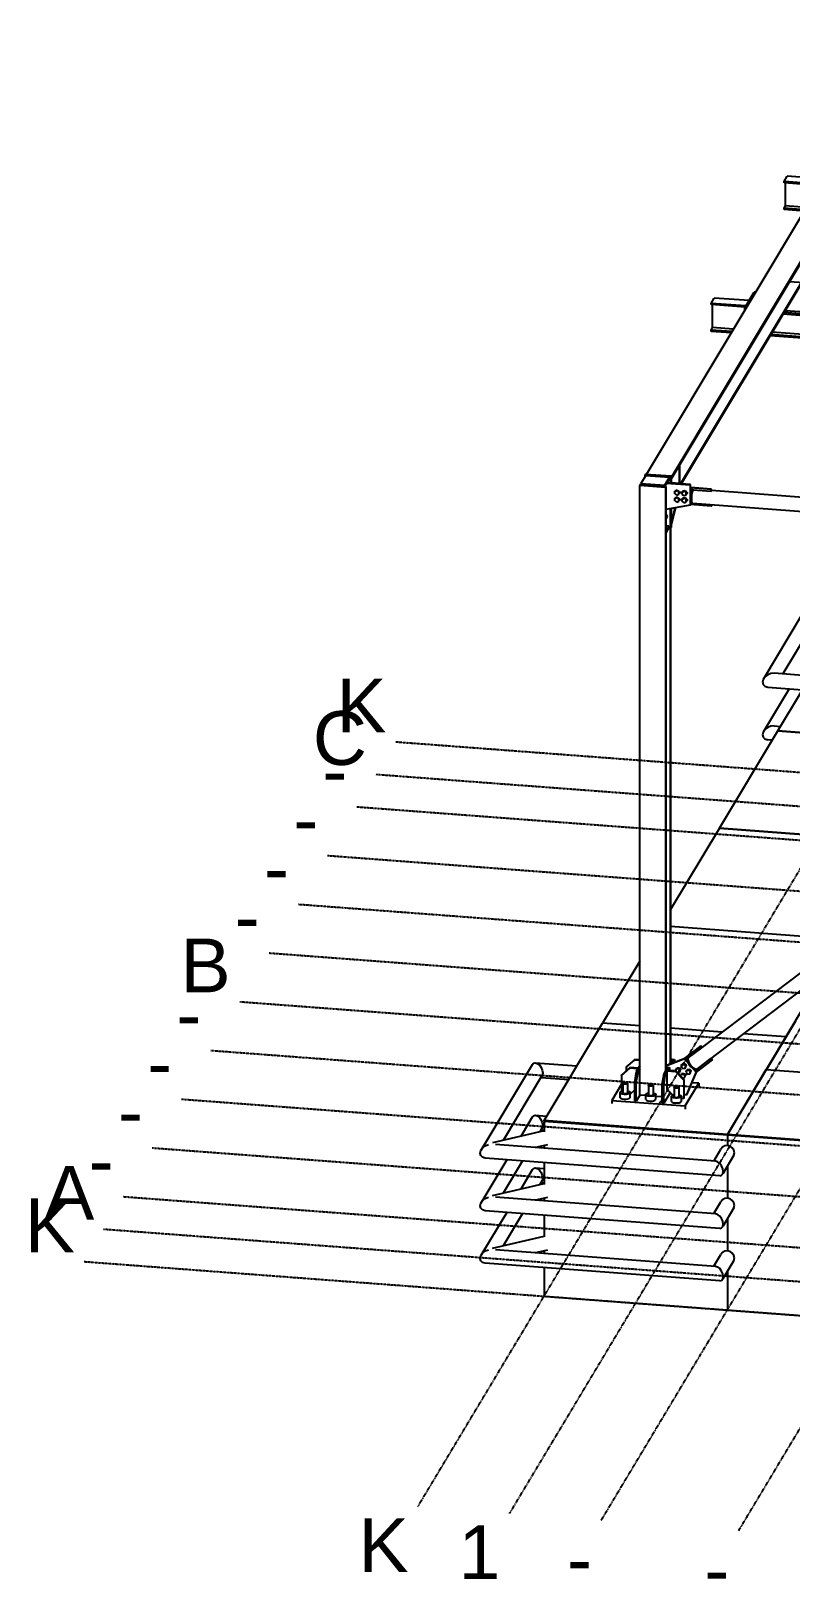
# Model space of a CAD drawing. Header units: millimetres. Extents: x -57554 to 16546, y 2142 to 98430.
# Drawn here: x -57554 to -53503, y 90117 to 98375 of the extents above; entities that cross this region are included whole.
import ezdxf

# ---------------------------------------------------------------- set-up
doc = ezdxf.new("R2010")
doc.units = ezdxf.units.MM
doc.linetypes.add('DXK_LINE_DOT3', pattern=[5.9187, 2.979, -0.9799, 0.9799, -0.9799])
doc.styles.add('Arial', font='ARIAL.TTF', dxfattribs={"height": 0.2})

msp = doc.modelspace()

# ---------------------------------------------------------------- linework, layer by layer
at = {"color": 2, "linetype": 'Continuous'}
for p, q in [((-52851.4, 98375.1), (-54269.6, 96011.2)), ((-54138, 95991.9), (-52714.4, 98364.8)), ((-54138, 95984), (-52714.4, 98356.8)), ((-53534.6, 97571.9), (-53517.5, 97600.3)), ((-53534.6, 97565), (-53534.6, 97571.9)), ((-53348.8, 97557.9), (-53534.6, 97571.9)), ((-53352.8, 97551.3), (-53534.6, 97565)), ((-53526.6, 97442.5), (-53526.6, 97564.4)), ((-53331.8, 97586.3), (-53517.5, 97600.3)), ((-53534.6, 97429.2), (-53526.6, 97442.5)), ((-53415.9, 97434.2), (-53526.6, 97442.5)), ((-53534.6, 97422.3), (-53534.6, 97429.2)), ((-53423.9, 97420.9), (-53534.6, 97429.2)), ((-53427.8, 97414.2), (-53534.6, 97422.3)), ((-53444.1, 97032.1), (-54087.9, 95959)), ((-53439.5, 97031.8), (-54083.4, 95958.7)), ((-53377.4, 97027.1), (-53506.4, 97036.8)), ((-53924.4, 96922.1), (-53907.4, 96950.5)), ((-53721.6, 96936.5), (-53907.4, 96950.5)), ((-53744.5, 96898.3), (-53694.2, 96982.1)), ((-53687.4, 96981.6), (-53694.2, 96982.1)), ((-53924.4, 96915.2), (-53924.4, 96922.1)), ((-53738.6, 96908.1), (-53924.4, 96922.1)), ((-53742.6, 96901.5), (-53924.4, 96915.2)), ((-53916.4, 96792.8), (-53916.4, 96914.6)), ((-53744.5, 96888.9), (-53744.5, 96898.3)), ((-53737.7, 96897.8), (-53744.5, 96898.3)), ((-53744.5, 96888.9), (-53744.5, 96886.3)), ((-53743.1, 96888.8), (-53744.5, 96888.9)), ((-53743.1, 96888.8), (-53744.5, 96888.9)), ((-53451.1, 96857.5), (-53540.1, 96864.2)), ((-53451.1, 96866.8), (-53534.7, 96873.1)), ((-53451.1, 96866.8), (-53534.7, 96873.1)), ((-53451.1, 96876.2), (-53529.4, 96882.1)), ((-53924.4, 96779.4), (-53916.4, 96792.8)), ((-53805.7, 96784.4), (-53916.4, 96792.8)), ((-53924.4, 96772.5), (-53924.4, 96779.4)), ((-53813.7, 96771.1), (-53924.4, 96779.4)), ((-53817.7, 96764.5), (-53924.4, 96772.5)), ((-52632.4, 96675.2), (-53609.3, 96748.8)), ((-52649.9, 96683.4), (-53605.4, 96755.4)), ((-52685.3, 96700), (-53597.4, 96768.7)), ((-54094, 96057.4), (-54094, 95961.3)), ((-54092.3, 96060.2), (-54092.3, 95964.1)), ((-54302.9, 95955.6), (-54304.7, 95952.7)), ((-54298.8, 95955.3), (-54302.9, 95955.6)), ((-54273.2, 96004.2), (-54298.8, 95961.5)), ((-54298.8, 95961.5), (-54171.6, 95952)), ((-54298.8, 95954.1), (-54298.8, 95961.5)), ((-54277, 95998.8), (-54278.8, 95995.8)), ((-54278.8, 95995.8), (-54278.2, 95995.8)), ((-54278.8, 95995.8), (-54278.8, 95994.8)), ((-54275, 96011.6), (-54277, 96008.1)), ((-54277, 96008.1), (-54140.1, 95997.8)), ((-54277, 96008.1), (-54277, 95998.8)), ((-54277, 95998.8), (-54276.4, 95998.7)), ((-54275, 96011.6), (-54138, 96001.3)), ((-54273.2, 96004.2), (-54146, 95994.6)), ((-54171.6, 95952), (-54146, 95994.6)), ((-54171.6, 95944.5), (-54146, 95987.1)), ((-54036.3, 95952.2), (-54161.3, 95961.6)), ((-54034.7, 95955), (-54159.6, 95964.4)), ((-54141.9, 95985.5), (-54146.8, 95985.9)), ((-54146, 95994.6), (-54146, 95987.1)), ((-54140.1, 95988.5), (-54146, 95988.9)), ((-54140.1, 95988.5), (-54141.9, 95985.5)), ((-54141.9, 95985.5), (-54141.9, 95963.1)), ((-54140.1, 95997.8), (-54138, 96001.3)), ((-54140.1, 95997.8), (-54140.1, 95962.9)), ((-54140.1, 95988.5), (-54140.1, 95962.9)), ((-54138, 96001.3), (-54138, 95962.8)), ((-54138, 95984), (-54138, 95991.9)), ((-54094, 95961.3), (-54138, 95964.6)), ((-54094, 95961.3), (-54092.3, 95964.1)), ((-54036.3, 95952.2), (-54034.7, 95955)), ((-54034.7, 95848.4), (-54034.7, 95955)), ((-54304.7, 95952.7), (-54167.7, 95942.4)), ((-54304.7, 92698.4), (-54304.7, 95952.7)), ((-54171.6, 95944.5), (-54298.8, 95954.1)), ((-54171.6, 95952), (-54171.6, 95944.5)), ((-54166, 95945.3), (-54170.9, 95945.7)), ((-54167.7, 95942.4), (-54166, 95945.3)), ((-54167.7, 95942.4), (-54167.7, 92828.4)), ((-54166, 95945.3), (-54166, 92831.3)), ((-54036.3, 95952.2), (-54036.3, 95845.6)), ((-53922.5, 95931.7), (-54034.7, 95940.1)), ((-53924.2, 95928.9), (-54034.7, 95937.2)), ((-54032.3, 95895.1), (-54033, 95878.5)), ((-54033, 95878.5), (-54032.3, 95864.3)), ((-54033, 95878.5), (-54030.1, 95878.3)), ((-54030.4, 95911.4), (-54032.3, 95895.1)), ((-54027.5, 95924.9), (-54030.4, 95911.4)), ((-54030.1, 95878.3), (-54029.4, 95894.9)), ((-54029.4, 95864), (-54030.1, 95878.3)), ((-54029.4, 95894.9), (-54027.5, 95911.2)), ((-54028.4, 95894.7), (-54029, 95880)), ((-54029, 95880), (-54028.4, 95867.4)), ((-54026.7, 95909.1), (-54028.4, 95894.7)), ((-54024.9, 95931.6), (-54027.5, 95924.9)), ((-54027.5, 95911.2), (-54024.6, 95924.7)), ((-54024.2, 95921.1), (-54026.7, 95909.1)), ((-54024.9, 95931.6), (-54022, 95931.4)), ((-54024.6, 95924.7), (-54022, 95931.4)), ((-54021.7, 95927.4), (-54024.2, 95921.1)), ((-54022, 95931.4), (-54022, 95926.7)), ((-54022, 95927.4), (-54022, 95926.7)), ((-54022, 95927.4), (-53924.2, 95920.1)), ((-53924.2, 95928.9), (-53922.5, 95931.7)), ((-53924.2, 95920.1), (-53924.2, 95928.9)), ((-53924.2, 95920.1), (-53922.5, 95922.8)), ((-53922.5, 95922.8), (-53922.5, 95931.7)), ((-50847.3, 95692.4), (-53922.5, 95924)), ((-54036.3, 95845.6), (-54166, 95822.2)), ((-54141.9, 95826.5), (-54141.9, 92871.5)), ((-54140.1, 95826.9), (-54140.1, 92874.5)), ((-54140.1, 95826.9), (-54140.1, 95723.8)), ((-54116.9, 95831), (-54138, 95745.6)), ((-54138, 95827.2), (-54138, 95727.3)), ((-54114.6, 95831.5), (-54137.2, 95740)), ((-54036.3, 95845.6), (-54034.7, 95848.4)), ((-53924.2, 95840.1), (-54034.7, 95848.4)), ((-54032.3, 95864.3), (-54030.4, 95854.4)), ((-54030.4, 95854.4), (-54027.5, 95850.6)), ((-54027.5, 95854.2), (-54029.4, 95864)), ((-54028.4, 95867.4), (-54026.7, 95858.7)), ((-54024.6, 95850.3), (-54027.5, 95854.2)), ((-54027.5, 95850.6), (-54024.6, 95850.3)), ((-54026.7, 95858.7), (-54024.2, 95855.3)), ((-54022, 95852.3), (-54024.6, 95850.3)), ((-50755.2, 95609.1), (-54024.2, 95855.3)), ((-54022, 95855.1), (-54022, 95852.3)), ((-53924.2, 95847.8), (-53924.2, 95840.1)), ((-53924.2, 95840.1), (-53922.5, 95842.8)), ((-53922.5, 95847.7), (-53922.5, 95842.8)), ((-54149, 95733.3), (-54166, 95734.6)), ((-54149, 95733.3), (-54166, 95704.9)), ((-54149, 95725.8), (-54166, 95697.4)), ((-54149, 95725.8), (-54149, 95733.3)), ((-54140.1, 95723.8), (-54138, 95727.3)), ((-54137.2, 95740), (-54138, 95745.6)), ((-54137.2, 95740), (-54138, 95740.1)), ((-50685.4, 95349), (-53998.2, 92839)), ((-50801.7, 95355.2), (-53973.3, 92952.2)), ((-53371.8, 95373.5), (-53646.3, 94915.9)), ((-53328.1, 95299.3), (-53540.5, 94945.2)), ((-53567.9, 94641.9), (-53256.1, 95161.7)), ((-53646.3, 94915.9), (-53649.7, 94901.5)), ((-53649.7, 94901.5), (-53646.3, 94888.7)), ((-53636.5, 94929.7), (-53646.3, 94915.9)), ((-53646.3, 94888.7), (-53636.5, 94879.4)), ((-53621.8, 94940.8), (-53636.5, 94929.7)), ((-53604.6, 94947.5), (-53621.8, 94940.8)), ((-53587.3, 94948.7), (-53604.6, 94947.5)), ((-53392.6, 94934.1), (-53587.3, 94948.7)), ((-53507.6, 94866.5), (-53646.3, 94635.4)), ((-53636.5, 94879.4), (-53621.8, 94875.1)), ((-53621.8, 94875.1), (-53436.4, 94861.1)), ((-53879.8, 94122), (-53567.9, 94641.9)), ((-53646.3, 94635.4), (-53649.7, 94621)), ((-53636.5, 94649.2), (-53646.3, 94635.4)), ((-53621.8, 94660.3), (-53636.5, 94649.2)), ((-53604.6, 94666.9), (-53621.8, 94660.3)), ((-53587.3, 94668.2), (-53604.6, 94666.9)), ((-53587.3, 94668.2), (-53553.7, 94665.7)), ((-53567.9, 94641.9), (-52589.8, 94568.2)), ((-52589.8, 94568.2), (-53567.9, 94641.9)), ((-53649.7, 94621), (-53646.3, 94608.2)), ((-53646.3, 94608.2), (-53636.5, 94598.9)), ((-53636.5, 94598.9), (-53621.8, 94594.5)), ((-53597.5, 94592.7), (-53621.8, 94594.5)), ((-53879.8, 94122), (-54140.1, 93688.2)), ((-53879.8, 94122), (-52901.7, 94048.4)), ((-52901.7, 94048.4), (-53879.8, 94122)), ((-53213.5, 93528.5), (-54140.1, 93598.3)), ((-53213.5, 93528.5), (-54140.1, 93598.3)), ((-54304.7, 93413.9), (-54503.6, 93082.4)), ((-53318.1, 93354.3), (-53525.4, 93008.7)), ((-54815.4, 92562.6), (-54503.6, 93082.4)), ((-54304.7, 93067.4), (-54503.6, 93082.4)), ((-54304.7, 93067.4), (-54503.6, 93082.4)), ((-53473.1, 93093.7), (-53628.6, 92835.4)), ((-53865, 93034.3), (-54140.1, 93055)), ((-53865, 93034.3), (-54140.1, 93055)), ((-53525.4, 93008.7), (-53837.3, 92488.9)), ((-53525.4, 93008.7), (-53751.7, 93025.8)), ((-53525.4, 93008.7), (-53751.7, 93025.8)), ((-53525.4, 93007.3), (-53525.4, 93008.7)), ((-53525.4, 93007.3), (-53525.4, 93008.7)), ((-53978.6, 92960.7), (-54067.7, 92893.2)), ((-53980.2, 92957.9), (-54063.6, 92894.8)), ((-54047.9, 92894.9), (-53974.2, 92950.8)), ((-53980.2, 92957.9), (-53978.6, 92960.7)), ((-53974.2, 92950.8), (-53980.2, 92957.9)), ((-53972.5, 92953.6), (-53978.6, 92960.7)), ((-53974.2, 92950.8), (-53972.5, 92953.6)), ((-54879.1, 92861), (-55153.6, 92403.4)), ((-54879.1, 92861), (-54872.8, 92869.1)), ((-54872.8, 92869.1), (-54863.3, 92871.6)), ((-54863.3, 92871.6), (-54852, 92868.2)), ((-54863.3, 92871.6), (-54640.1, 92854.8)), ((-54852, 92868.2), (-54840.8, 92859.4)), ((-54840.8, 92859.4), (-54831.3, 92846.5)), ((-54831.3, 92846.5), (-54825, 92831.5)), ((-54825, 92831.5), (-54822.7, 92816.6)), ((-54402.7, 92803.7), (-54358.6, 92842.5)), ((-54356.6, 92845.9), (-54400.6, 92807.2)), ((-54376.8, 92846.9), (-54332.8, 92885.6)), ((-54376.8, 92846.9), (-54374.7, 92850.3)), ((-54376.8, 92846.9), (-54376.8, 92828.1)), ((-54330.7, 92889.1), (-54374.7, 92850.3)), ((-54358.6, 92842.5), (-54356.6, 92845.9)), ((-54314.6, 92839.2), (-54358.6, 92842.5)), ((-54312.5, 92842.6), (-54356.6, 92845.9)), ((-54323.8, 92823.8), (-54333.2, 92766.2)), ((-54332.8, 92885.6), (-54330.7, 92889.1)), ((-54304.7, 92883.5), (-54332.8, 92885.6)), ((-54304.7, 92887.1), (-54330.7, 92889.1)), ((-54304.7, 92855.7), (-54323.8, 92823.8)), ((-54323.8, 92823.8), (-54314, 92823.1)), ((-54323.4, 92765.4), (-54314, 92823.1)), ((-54314.6, 92839.2), (-54312.5, 92842.6)), ((-54304.7, 92838.7), (-54314, 92823.1)), ((-54156.4, 92847.3), (-54177.1, 92812.8)), ((-54146.6, 92846.5), (-54167.3, 92812)), ((-54063.6, 92894.8), (-54166, 92854.6)), ((-54065.2, 92892), (-54166, 92852.5)), ((-54156, 92830.8), (-54158.1, 92827.4)), ((-54158.1, 92729.2), (-54158.1, 92827.4)), ((-54158.1, 92827.4), (-54114.1, 92824.1)), ((-54156.4, 92847.3), (-54146.6, 92846.5)), ((-54112, 92827.5), (-54156, 92830.8)), ((-54130.7, 92890.1), (-54147.7, 92861.8)), ((-54146.6, 92846.5), (-54146.6, 92830.1)), ((-54121, 92889.3), (-54134.3, 92867)), ((-54130.2, 92874), (-54132.2, 92870.5)), ((-54132.2, 92870.5), (-54132.2, 92867.9)), ((-54126.5, 92870.1), (-54132.2, 92870.5)), ((-54130.7, 92890.1), (-54121, 92889.3)), ((-54118.8, 92873.1), (-54130.2, 92874)), ((-54121, 92889.3), (-54115.7, 92874.4)), ((-54112, 92827.5), (-54114.1, 92824.1)), ((-54114.1, 92824.1), (-54070.1, 92778.7)), ((-54068, 92782.1), (-54112, 92827.5)), ((-54065.2, 92892), (-54063.6, 92894.8)), ((-54065.2, 92892), (-54046.4, 92870)), ((-54063.6, 92894.8), (-54051.2, 92880.4)), ((-54004.2, 92820.5), (-54055.9, 92699.4)), ((-54054.2, 92702.2), (-54002.5, 92823.2)), ((-54052.8, 92896.4), (-54053.8, 92890.2)), ((-54053.8, 92890.2), (-54050.7, 92878.4)), ((-54052.8, 92896.4), (-54050.6, 92898.1)), ((-54051.6, 92891.9), (-54050.6, 92898.1)), ((-54048.5, 92880), (-54051.6, 92891.9)), ((-54050.7, 92878.4), (-54043.7, 92864.6)), ((-54050.6, 92898.1), (-54047.4, 92894.3)), ((-54041.5, 92866.3), (-54048.5, 92880)), ((-54047.2, 92895.5), (-54048.2, 92889.1)), ((-54048.2, 92889.1), (-54045.5, 92878.6)), ((-54047.9, 92894.9), (-54047.4, 92894.3)), ((-54045.5, 92878.6), (-54039.3, 92866.5)), ((-54043.7, 92864.6), (-54033.8, 92851.1)), ((-54031.6, 92852.7), (-54041.5, 92866.3)), ((-54039.3, 92866.5), (-54030.5, 92854.5)), ((-54033.8, 92851.1), (-54031.6, 92852.7)), ((-54033.8, 92851.1), (-54022.5, 92839.8)), ((-54020.3, 92841.5), (-54031.6, 92852.7)), ((-54030.5, 92854.5), (-54020.6, 92844.5)), ((-54022.5, 92839.8), (-54011.6, 92832.5)), ((-54020.6, 92844.5), (-54010.9, 92838.1)), ((-54009.4, 92834.2), (-54020.3, 92841.5)), ((-54018.2, 92836.9), (-54004.2, 92820.5)), ((-54011.6, 92832.5), (-54002.7, 92830.3)), ((-54010.9, 92838.1), (-54003.1, 92836.1)), ((-54010.1, 92832.1), (-54002.5, 92823.2)), ((-54000.5, 92832), (-54009.4, 92834.2)), ((-54004.2, 92820.5), (-54002.5, 92823.2)), ((-54003.1, 92836.1), (-53998.2, 92839)), ((-54002.7, 92830.3), (-53998.5, 92832.8)), ((-53919.2, 92886.4), (-54002.5, 92823.2)), ((-53996.3, 92834.4), (-54000.5, 92832)), ((-53999, 92837.6), (-53999.5, 92838.2)), ((-53999.5, 92838.2), (-53996.3, 92834.4)), ((-53999, 92837.6), (-53925.3, 92893.5)), ((-53998.2, 92839), (-53999, 92837.6)), ((-53998.5, 92832.8), (-53996.3, 92834.4)), ((-53924.4, 92894.9), (-53925.3, 92893.5)), ((-53925.3, 92893.5), (-53919.2, 92886.4)), ((-53923.2, 92895.8), (-53917.5, 92889.1)), ((-53919.2, 92886.4), (-53917.5, 92889.1)), ((-53837.3, 92488.9), (-53629.4, 92835.4)), ((-53629.4, 92835.4), (-52162.1, 92725)), ((-54825, 92804.2), (-55033.5, 92456.7)), ((-54831.7, 92792.9), (-54683.9, 92781.8)), ((-54822.7, 92816.6), (-54825, 92804.2)), ((-54402.7, 92756.6), (-54454.4, 92670.4)), ((-54402.7, 92803.7), (-54400.6, 92807.2)), ((-54402.7, 92803.7), (-54402.7, 92718.4)), ((-54396, 92762.5), (-54392.9, 92764.7)), ((-54395.6, 92760.2), (-54396, 92762.5)), ((-54396, 92762.5), (-54396, 92710.2)), ((-54391.9, 92758.2), (-54395.6, 92760.2)), ((-54392.9, 92764.7), (-54387.3, 92766)), ((-54385.9, 92757.1), (-54391.9, 92758.2)), ((-54387.3, 92766), (-54380.5, 92766.1)), ((-54379.2, 92757.2), (-54385.9, 92757.1)), ((-54380.5, 92766.1), (-54374.5, 92765)), ((-54373.6, 92758.5), (-54379.2, 92757.2)), ((-54374.5, 92765), (-54370.9, 92763)), ((-54370.5, 92760.6), (-54373.6, 92758.5)), ((-54370.9, 92763), (-54370.5, 92760.6)), ((-54370.5, 92760.6), (-54370.5, 92710.2)), ((-54333.2, 92766.2), (-54333.2, 92668)), ((-54333.2, 92766.2), (-54323.4, 92765.4)), ((-54323.4, 92667.2), (-54323.4, 92765.4)), ((-54259, 92752.2), (-54256, 92754.3)), ((-54258.7, 92749.8), (-54259, 92752.2)), ((-54259, 92752.2), (-54259, 92699.9)), ((-54255, 92747.8), (-54258.7, 92749.8)), ((-54256, 92754.3), (-54250.3, 92755.6)), ((-54249, 92746.8), (-54255, 92747.8)), ((-54250.3, 92755.6), (-54243.6, 92755.8)), ((-54242.3, 92746.9), (-54249, 92746.8)), ((-54243.6, 92755.8), (-54237.6, 92754.7)), ((-54236.6, 92748.2), (-54242.3, 92746.9)), ((-54237.6, 92754.7), (-54233.9, 92752.7)), ((-54233.6, 92750.3), (-54236.6, 92748.2)), ((-54233.9, 92752.7), (-54233.6, 92750.3)), ((-54233.6, 92750.3), (-54233.6, 92699.9)), ((-54177.1, 92812.8), (-54186.5, 92755.1)), ((-54186.5, 92755.1), (-54176.7, 92754.4)), ((-54186.5, 92755.1), (-54186.5, 92656.9)), ((-54177.1, 92812.8), (-54167.3, 92812)), ((-54176.7, 92754.4), (-54167.3, 92812)), ((-54176.7, 92656.2), (-54176.7, 92754.4)), ((-54122.1, 92741.9), (-54119, 92744)), ((-54121.7, 92739.5), (-54122.1, 92741.9)), ((-54122.1, 92741.9), (-54122.1, 92689.6)), ((-54118.1, 92737.5), (-54121.7, 92739.5)), ((-54119, 92744), (-54113.4, 92745.3)), ((-54112.1, 92736.4), (-54118.1, 92737.5)), ((-54113.4, 92745.3), (-54106.7, 92745.5)), ((-54105.3, 92736.6), (-54112.1, 92736.4)), ((-54106.7, 92745.5), (-54100.7, 92744.4)), ((-54099.7, 92737.9), (-54105.3, 92736.6)), ((-54100.7, 92744.4), (-54097, 92742.4)), ((-54096.6, 92740), (-54099.7, 92737.9)), ((-54097, 92742.4), (-54096.6, 92740)), ((-54096.6, 92740), (-54096.6, 92689.6)), ((-54068, 92782.1), (-54070.1, 92778.7)), ((-54070.1, 92778.7), (-54070.1, 92680.5)), ((-54068, 92683.9), (-54068, 92782.1)), ((-54063.1, 92640.9), (-53990.4, 92762.2)), ((-54035.1, 92743.9), (-54037.2, 92742.2)), ((-54035, 92747.2), (-54035.1, 92743.9)), ((-53990.4, 92762.2), (-54027.4, 92765)), ((-53990.4, 92762.2), (-53990.4, 92744.9)), ((-54454.4, 92670.4), (-54454.4, 92653.1)), ((-54454.4, 92670.4), (-54063.1, 92640.9)), ((-54409.8, 92710.3), (-54409.6, 92714)), ((-54405.9, 92706.8), (-54409.8, 92710.3)), ((-54409.8, 92685), (-54409.8, 92710.3)), ((-54409.8, 92685), (-54405.9, 92681.6)), ((-54409.6, 92714), (-54405.5, 92717.4)), ((-54398.5, 92704.1), (-54405.9, 92706.8)), ((-54405.9, 92681.6), (-54398.5, 92678.9)), ((-54405.5, 92717.4), (-54397.9, 92720)), ((-54388.9, 92702.7), (-54398.5, 92704.1)), ((-54398.5, 92678.9), (-54388.9, 92677.4)), ((-54396, 92720.3), (-54397.9, 92720)), ((-54396.9, 92713), (-54397, 92711.1)), ((-54397, 92711.1), (-54395, 92709.3)), ((-54396, 92713.9), (-54396.9, 92713)), ((-54395, 92709.3), (-54391.2, 92707.9)), ((-54391.2, 92707.9), (-54386.2, 92707.2)), ((-54378.3, 92702.6), (-54388.9, 92702.7)), ((-54388.9, 92677.4), (-54378.3, 92677.4)), ((-54386.2, 92707.2), (-54380.7, 92707.1)), ((-54380.7, 92707.1), (-54375.6, 92707.9)), ((-54368.5, 92704), (-54378.3, 92702.6)), ((-54378.3, 92677.4), (-54368.5, 92678.7)), ((-54375.6, 92707.9), (-54371.7, 92709.2)), ((-54371.7, 92709.2), (-54369.5, 92711)), ((-54367.9, 92719.9), (-54370.5, 92720.3)), ((-54370.5, 92713.8), (-54369.5, 92712.9)), ((-54369.5, 92711), (-54369.5, 92712.9)), ((-54361, 92706.6), (-54368.5, 92704)), ((-54368.5, 92678.7), (-54361, 92681.3)), ((-54367.9, 92719.9), (-54360.6, 92717.2)), ((-54356.8, 92710), (-54361, 92706.6)), ((-54361, 92681.3), (-54356.8, 92684.8)), ((-54360.6, 92717.2), (-54356.7, 92713.8)), ((-54356.7, 92713.8), (-54356.8, 92710)), ((-54356.8, 92684.8), (-54356.7, 92688.5)), ((-54333.2, 92724.6), (-54356.7, 92703.9)), ((-54356.7, 92688.5), (-54356.7, 92713.8)), ((-54333.2, 92668), (-54323.4, 92667.2)), ((-54304.7, 92698.4), (-54323.4, 92667.2)), ((-54272.8, 92696), (-54304.7, 92698.4)), ((-54272.8, 92700), (-54272.7, 92703.7)), ((-54268.9, 92696.5), (-54272.8, 92700)), ((-54272.8, 92674.7), (-54272.8, 92700)), ((-54272.8, 92674.7), (-54268.9, 92671.2)), ((-54272.7, 92703.7), (-54268.6, 92707.1)), ((-54261.6, 92693.8), (-54268.9, 92696.5)), ((-54268.9, 92671.2), (-54261.6, 92668.6)), ((-54268.6, 92707.1), (-54261, 92709.7)), ((-54251.9, 92692.3), (-54261.6, 92693.8)), ((-54261.6, 92668.6), (-54251.9, 92667.1)), ((-54259, 92710), (-54261, 92709.7)), ((-54260, 92702.7), (-54260.1, 92700.8)), ((-54260.1, 92700.8), (-54258, 92699)), ((-54259, 92703.5), (-54260, 92702.7)), ((-54258, 92699), (-54254.2, 92697.6)), ((-54254.2, 92697.6), (-54249.2, 92696.8)), ((-54241.4, 92692.3), (-54251.9, 92692.3)), ((-54251.9, 92667.1), (-54241.4, 92667)), ((-54249.2, 92696.8), (-54243.7, 92696.8)), ((-54243.7, 92696.8), (-54238.7, 92697.5)), ((-54231.6, 92693.7), (-54241.4, 92692.3)), ((-54241.4, 92667), (-54231.6, 92668.4)), ((-54238.7, 92697.5), (-54234.8, 92698.9)), ((-54234.8, 92698.9), (-54232.6, 92700.7)), ((-54231, 92709.6), (-54233.6, 92710)), ((-54233.6, 92703.5), (-54232.5, 92702.6)), ((-54232.6, 92700.7), (-54232.5, 92702.6)), ((-54224, 92696.3), (-54231.6, 92693.7)), ((-54231.6, 92668.4), (-54224, 92671)), ((-54231, 92709.6), (-54223.7, 92706.9)), ((-54219.9, 92699.7), (-54224, 92696.3)), ((-54224, 92671), (-54219.9, 92674.5)), ((-54223.7, 92706.9), (-54219.8, 92703.4)), ((-54219.8, 92703.4), (-54219.9, 92699.7)), ((-54219.9, 92674.5), (-54219.8, 92678.2)), ((-54219.8, 92678.2), (-54219.8, 92703.4)), ((-54186.5, 92689.5), (-54219.8, 92692)), ((-54186.5, 92656.9), (-54176.7, 92656.2)), ((-54146.6, 92706.3), (-54176.7, 92656.2)), ((-54158.1, 92729.2), (-54127.9, 92698.1)), ((-54146.6, 92717.3), (-54146.6, 92706.3)), ((-54135, 92705.4), (-54146.6, 92706.3)), ((-54135.9, 92689.6), (-54135.8, 92693.4)), ((-54132, 92686.2), (-54135.9, 92689.6)), ((-54135.9, 92664.4), (-54135.9, 92689.6)), ((-54135.9, 92664.4), (-54132, 92660.9)), ((-54135.8, 92693.4), (-54131.6, 92696.8)), ((-54124.7, 92683.5), (-54132, 92686.2)), ((-54132, 92660.9), (-54124.7, 92658.3)), ((-54131.6, 92696.8), (-54124.1, 92699.4)), ((-54115, 92682), (-54124.7, 92683.5)), ((-54124.7, 92658.3), (-54115, 92656.8)), ((-54122.1, 92699.7), (-54124.1, 92699.4)), ((-54122.1, 92693.2), (-54123.1, 92692.4)), ((-54123.1, 92692.4), (-54123.1, 92690.5)), ((-54123.1, 92690.5), (-54121.1, 92688.7)), ((-54121.1, 92688.7), (-54117.3, 92687.3)), ((-54117.3, 92687.3), (-54112.3, 92686.5)), ((-54104.4, 92682), (-54115, 92682)), ((-54115, 92656.8), (-54104.4, 92656.7)), ((-54112.3, 92686.5), (-54106.8, 92686.5)), ((-54106.8, 92686.5), (-54101.7, 92687.2)), ((-54094.7, 92683.4), (-54104.4, 92682)), ((-54104.4, 92656.7), (-54094.7, 92658.1)), ((-54101.7, 92687.2), (-54097.8, 92688.6)), ((-54097.8, 92688.6), (-54095.7, 92690.4)), ((-54094.1, 92699.3), (-54096.6, 92699.7)), ((-54096.6, 92693.2), (-54095.6, 92692.3)), ((-54095.7, 92690.4), (-54095.6, 92692.3)), ((-54087.1, 92686), (-54094.7, 92683.4)), ((-54094.7, 92658.1), (-54087.1, 92660.7)), ((-54094.1, 92699.3), (-54086.7, 92696.6)), ((-54082.9, 92689.4), (-54087.1, 92686)), ((-54087.1, 92660.7), (-54082.9, 92664.2)), ((-54086.7, 92696.6), (-54082.8, 92693.1)), ((-54082.8, 92693.1), (-54082.9, 92689.4)), ((-54082.9, 92664.2), (-54082.8, 92667.9)), ((-54082.8, 92667.9), (-54082.8, 92693.1)), ((-54070.1, 92680.5), (-54082.8, 92681.4)), ((-54070.1, 92680.5), (-54068, 92683.9)), ((-54055.9, 92699.4), (-54068, 92700.3)), ((-54055.9, 92699.4), (-54054.2, 92702.2)), ((-54044.2, 92723.6), (-54045.1, 92723.7)), ((-54044.2, 92723.6), (-54042.1, 92727.1)), ((-54044.2, 92725.7), (-54044.2, 92723.6)), ((-54042.1, 92730.6), (-54042.1, 92727.1)), ((-54879.1, 92580.5), (-54940.4, 92478.3)), ((-54879.1, 92580.5), (-54872.8, 92588.5)), ((-54872.8, 92588.5), (-54863.3, 92591.1)), ((-54863.3, 92591.1), (-54852, 92587.7)), ((-54863.3, 92591.1), (-54801.1, 92586.4)), ((-54852, 92587.7), (-54840.8, 92578.8)), ((-54840.8, 92578.8), (-54831.3, 92565.9)), ((-54063.1, 92640.9), (-54063.1, 92623.6)), ((-54815.4, 92507.3), (-55090.3, 92443.5)), ((-54825, 92523.7), (-54837.9, 92502.1)), ((-54831.7, 92512.4), (-54815.4, 92511.2)), ((-54831.3, 92565.9), (-54825, 92550.9)), ((-54825, 92550.9), (-54822.7, 92536.1)), ((-54822.7, 92536.1), (-54825, 92523.7)), ((-54815.4, 92559.8), (-54815.4, 92562.6)), ((-53837.3, 92488.9), (-54815.4, 92562.6)), ((-54815.4, 92561.2), (-53837.3, 92487.5)), ((-54815.4, 92561.2), (-54815.4, 92502.9)), ((-54815.4, 92559.8), (-53837.3, 92486.1)), ((-53837.3, 92486.1), (-53837.3, 92488.9)), ((-52370, 92378.4), (-53837.3, 92488.9)), ((-53837.3, 92486.1), (-53837.3, 92488.9)), ((-53837.3, 92487.5), (-53837.3, 92429.6)), ((-53837.3, 92487.5), (-52370, 92377)), ((-53837.3, 92487.5), (-53837.3, 92429.6)), ((-55153.6, 92403.4), (-55143.8, 92417.2)), ((-55143.8, 92417.2), (-55129.2, 92428.3)), ((-55129.2, 92428.3), (-55111.9, 92435)), ((-53900.5, 92346.3), (-55074.7, 92434.8)), ((-54797.4, 92433.4), (-54860.9, 92418.7)), ((-54815.4, 92429.2), (-54815.4, 92415.2)), ((-53909.6, 92347), (-53871.7, 92410.2)), ((-53863.6, 92421.1), (-53871.7, 92410.2)), ((-53851.5, 92427.9), (-53863.6, 92421.1)), ((-53837.3, 92429.6), (-53851.5, 92427.9)), ((-53837.3, 92486.1), (-52370, 92375.6)), ((-53823, 92425.8), (-53837.3, 92429.6)), ((-53811, 92417.2), (-53823, 92425.8)), ((-53802.9, 92405), (-53811, 92417.2)), ((-53800.1, 92391.2), (-53802.9, 92405)), ((-55157.1, 92389), (-55153.6, 92403.4)), ((-55153.6, 92376.2), (-55157.1, 92389)), ((-55143.8, 92366.9), (-55153.6, 92376.2)), ((-55015, 92354), (-55153.6, 92122.9)), ((-55129.2, 92362.6), (-55143.8, 92366.9)), ((-53878, 92268.4), (-55129.2, 92362.6)), ((-54930.6, 92347.6), (-55033.5, 92176.1)), ((-54815.4, 92338.9), (-54815.4, 92222.4)), ((-53889.2, 92342.9), (-53900.5, 92346.3)), ((-53878, 92334.1), (-53889.2, 92342.9)), ((-53868.5, 92321.2), (-53878, 92334.1)), ((-53802.9, 92377.8), (-53862.2, 92279)), ((-53802.9, 92377.8), (-53800.1, 92391.2)), ((-54879.1, 92299.9), (-54940.4, 92197.8)), ((-54879.1, 92299.9), (-54872.8, 92308)), ((-54872.8, 92308), (-54863.3, 92310.5)), ((-54863.3, 92310.5), (-54852, 92307.1)), ((-54863.3, 92310.5), (-54815.4, 92306.9)), ((-54852, 92307.1), (-54840.8, 92298.3)), ((-54840.8, 92298.3), (-54831.3, 92285.4)), ((-54825, 92243.1), (-54837.9, 92221.6)), ((-54831.3, 92285.4), (-54825, 92270.4)), ((-54825, 92270.4), (-54822.7, 92255.5)), ((-54822.7, 92255.5), (-54825, 92243.1)), ((-53878, 92268.4), (-53868.5, 92270.9)), ((-53862.2, 92306.2), (-53868.5, 92321.2)), ((-53868.5, 92270.9), (-53862.2, 92279)), ((-53859.9, 92291.4), (-53862.2, 92306.2)), ((-53862.2, 92279), (-53859.9, 92291.4)), ((-53837.3, 92320.5), (-53837.3, 92149)), ((-53837.3, 92320.5), (-53837.3, 92149)), ((-55090.3, 92162.9), (-54815.4, 92226.8)), ((-54831.7, 92231.9), (-54815.4, 92230.6)), ((-55157.1, 92108.5), (-55153.6, 92122.9)), ((-55153.6, 92095.7), (-55157.1, 92108.5)), ((-55153.6, 92122.9), (-55143.8, 92136.7)), ((-55143.8, 92086.4), (-55153.6, 92095.7)), ((-55143.8, 92136.7), (-55129.2, 92147.8)), ((-55129.2, 92082), (-55143.8, 92086.4)), ((-55129.2, 92147.8), (-55111.9, 92154.5)), ((-53878, 91987.8), (-55129.2, 92082)), ((-53900.5, 92065.8), (-55074.7, 92154.2)), ((-54797.4, 92152.9), (-54860.9, 92138.1)), ((-54815.4, 92148.7), (-54815.4, 92134.7)), ((-53909.6, 92066.5), (-53871.7, 92129.6)), ((-53863.6, 92140.6), (-53871.7, 92129.6)), ((-53851.5, 92147.4), (-53863.6, 92140.6)), ((-53802.9, 92097.2), (-53862.2, 91998.4)), ((-53837.3, 92149), (-53851.5, 92147.4)), ((-53823, 92145.2), (-53837.3, 92149)), ((-53811, 92136.6), (-53823, 92145.2)), ((-53802.9, 92124.5), (-53811, 92136.6)), ((-53800.1, 92110.6), (-53802.9, 92124.5)), ((-53802.9, 92097.2), (-53800.1, 92110.6)), ((-55015, 92073.4), (-55153.6, 91842.4)), ((-54930.6, 92067.1), (-55033.5, 91895.6)), ((-54815.4, 92058.4), (-54815.4, 91941.9)), ((-53889.2, 92062.4), (-53900.5, 92065.8)), ((-53878, 92053.6), (-53889.2, 92062.4)), ((-53868.5, 92040.7), (-53878, 92053.6)), ((-53862.2, 92025.7), (-53868.5, 92040.7)), ((-53868.5, 91990.3), (-53862.2, 91998.4)), ((-53859.9, 92010.8), (-53862.2, 92025.7)), ((-53862.2, 91998.4), (-53859.9, 92010.8)), ((-53837.3, 92039.9), (-53837.3, 91868.5)), ((-53837.3, 92039.9), (-53837.3, 91868.5)), ((-55090.3, 91882.4), (-54815.4, 91946.2)), ((-53878, 91987.8), (-53868.5, 91990.3)), ((-55157.1, 91828), (-55153.6, 91842.4)), ((-55153.6, 91815.1), (-55157.1, 91828)), ((-55153.6, 91842.4), (-55143.8, 91856.2)), ((-55143.8, 91856.2), (-55129.2, 91867.2)), ((-55129.2, 91867.2), (-55111.9, 91873.9)), ((-53900.5, 91785.3), (-55074.7, 91873.7)), ((-54797.4, 91872.3), (-54860.9, 91857.6)), ((-54815.4, 91868.2), (-54815.4, 91854.2)), ((-53909.6, 91785.9), (-53871.7, 91849.1)), ((-53863.6, 91860), (-53871.7, 91849.1)), ((-53851.5, 91866.8), (-53863.6, 91860)), ((-53837.3, 91868.5), (-53851.5, 91866.8)), ((-53823, 91864.7), (-53837.3, 91868.5)), ((-53811, 91856.1), (-53823, 91864.7)), ((-53802.9, 91843.9), (-53811, 91856.1)), ((-53800.1, 91830.1), (-53802.9, 91843.9)), ((-53802.9, 91816.7), (-53800.1, 91830.1)), ((-55143.8, 91805.8), (-55153.6, 91815.1)), ((-55129.2, 91801.5), (-55143.8, 91805.8)), ((-53878, 91707.3), (-55129.2, 91801.5)), ((-54815.4, 91777.9), (-54815.4, 91626)), ((-53889.2, 91781.8), (-53900.5, 91785.3)), ((-53878, 91773), (-53889.2, 91781.8)), ((-53868.5, 91760.1), (-53878, 91773)), ((-53862.2, 91745.1), (-53868.5, 91760.1)), ((-53802.9, 91816.7), (-53862.2, 91717.9)), ((-53859.9, 91730.3), (-53862.2, 91745.1)), ((-53837.3, 91759.4), (-53837.3, 91552.4)), ((-53837.3, 91759.4), (-53837.3, 91552.4)), ((-53878, 91707.3), (-53868.5, 91709.8)), ((-53868.5, 91709.8), (-53862.2, 91717.9)), ((-53862.2, 91717.9), (-53859.9, 91730.3)), ((-54815.4, 91626), (-53837.3, 91552.4)), ((-53837.3, 91552.4), (-52370, 91441.9))]:
    msp.add_line(p, q, dxfattribs=at)
at = {"color": 6, "linetype": 'Continuous'}
for p, q in [((-54119, 95915), (-54118.5, 95917.4)), ((-54118.5, 95912.4), (-54119, 95915)), ((-54119, 95877.6), (-54118.5, 95880)), ((-54118.5, 95875), (-54119, 95877.6)), ((-54118.5, 95917.4), (-54117, 95919.4)), ((-54117.2, 95910.5), (-54118.5, 95912.4)), ((-54118.5, 95880), (-54117, 95882)), ((-54117.2, 95873.1), (-54118.5, 95875)), ((-54117.2, 95917.9), (-54106.5, 95923)), ((-54117.2, 95917.9), (-54115.6, 95920.6)), ((-54117.2, 95906), (-54117.2, 95917.9)), ((-54117.2, 95906), (-54106.5, 95899.2)), ((-54117.2, 95880.5), (-54106.5, 95885.6)), ((-54117.2, 95880.5), (-54115.6, 95883.2)), ((-54117.2, 95868.6), (-54117.2, 95880.5)), ((-54117, 95919.4), (-54115.9, 95920)), ((-54117, 95882), (-54115.9, 95882.6)), ((-54104.8, 95925.8), (-54115.6, 95920.6)), ((-54104.8, 95888.4), (-54115.6, 95883.2)), ((-54106.5, 95923), (-54104.8, 95925.8)), ((-54106.5, 95923), (-54095.7, 95916.2)), ((-54106.5, 95899.2), (-54095.7, 95904.4)), ((-54106.5, 95885.6), (-54104.8, 95888.4)), ((-54106.5, 95885.6), (-54095.7, 95878.8)), ((-54094.1, 95919), (-54104.8, 95925.8)), ((-54094.1, 95881.6), (-54104.8, 95888.4)), ((-54095.7, 95916.2), (-54094.1, 95919)), ((-54095.7, 95904.4), (-54095.7, 95916.2)), ((-54095.7, 95904.4), (-54094.1, 95907.1)), ((-54095.7, 95878.8), (-54094.1, 95881.6)), ((-54095.7, 95867), (-54095.7, 95878.8)), ((-54094.1, 95907.1), (-54094.1, 95919)), ((-54094.1, 95918.6), (-54092.6, 95917.6)), ((-54092.6, 95908.3), (-54094.1, 95907.5)), ((-54094.1, 95869.7), (-54094.1, 95881.6)), ((-54094.1, 95881.2), (-54092.6, 95880.2)), ((-54092.6, 95917.6), (-54091.2, 95915.4)), ((-54091.2, 95910.4), (-54092.6, 95908.3)), ((-54092.6, 95880.2), (-54091.2, 95878)), ((-54091.2, 95873), (-54092.6, 95870.9)), ((-54091.2, 95915.4), (-54090.6, 95912.8)), ((-54090.6, 95912.8), (-54091.2, 95910.4)), ((-54091.2, 95878), (-54090.6, 95875.4)), ((-54090.6, 95875.4), (-54091.2, 95873)), ((-54079.9, 95912), (-54079.4, 95914.5)), ((-54079.4, 95909.5), (-54079.9, 95912)), ((-54079.9, 95874.6), (-54079.4, 95877.1)), ((-54079.4, 95872.1), (-54079.9, 95874.6)), ((-54079.4, 95914.5), (-54077.9, 95916.5)), ((-54078.1, 95907.6), (-54079.4, 95909.5)), ((-54079.4, 95877.1), (-54077.9, 95879.1)), ((-54078.1, 95914.9), (-54067.4, 95920.1)), ((-54078.1, 95914.9), (-54076.4, 95917.7)), ((-54078.1, 95903), (-54078.1, 95914.9)), ((-54078.1, 95903), (-54067.4, 95896.3)), ((-54078.1, 95877.5), (-54067.4, 95882.6)), ((-54078.1, 95877.5), (-54076.4, 95880.3)), ((-54078.1, 95865.6), (-54078.1, 95877.5)), ((-54077.9, 95916.5), (-54076.8, 95917.1)), ((-54077.9, 95879.1), (-54076.8, 95879.7)), ((-54065.7, 95922.8), (-54076.4, 95917.7)), ((-54065.7, 95885.4), (-54076.4, 95880.3)), ((-54067.4, 95920.1), (-54065.7, 95922.8)), ((-54067.4, 95920.1), (-54056.6, 95913.3)), ((-54067.4, 95896.3), (-54056.6, 95901.4)), ((-54067.4, 95882.6), (-54065.7, 95885.4)), ((-54067.4, 95882.6), (-54056.6, 95875.9)), ((-54054.9, 95916.1), (-54065.7, 95922.8)), ((-54054.9, 95878.7), (-54065.7, 95885.4)), ((-54056.6, 95913.3), (-54054.9, 95916.1)), ((-54056.6, 95901.4), (-54056.6, 95913.3)), ((-54056.6, 95901.4), (-54054.9, 95904.2)), ((-54056.6, 95875.9), (-54054.9, 95878.7)), ((-54056.6, 95864), (-54056.6, 95875.9)), ((-54054.9, 95904.2), (-54054.9, 95916.1)), ((-54054.9, 95915.7), (-54053.5, 95914.7)), ((-54053.5, 95905.4), (-54054.9, 95904.6)), ((-54054.9, 95866.8), (-54054.9, 95878.7)), ((-54054.9, 95878.3), (-54053.5, 95877.3)), ((-54053.5, 95914.7), (-54052, 95912.4)), ((-54052, 95907.4), (-54053.5, 95905.4)), ((-54053.5, 95877.3), (-54052, 95875)), ((-54052, 95912.4), (-54051.5, 95909.9)), ((-54051.5, 95909.9), (-54052, 95907.4)), ((-54052, 95875), (-54051.5, 95872.5)), ((-54051.5, 95872.5), (-54052, 95870)), ((-54166, 95819.5), (-54164.1, 95822.5)), ((-54165.5, 95820.4), (-54166, 95819.6)), ((-54166, 95798.9), (-54165.5, 95798.9)), ((-54166, 95798.1), (-54165.5, 95798.9)), ((-54160, 95782.2), (-54166, 95792.6)), ((-54166, 95791.1), (-54164.8, 95788.8)), ((-54164.2, 95822.5), (-54165.5, 95820.4)), ((-54165.5, 95798.9), (-54157.9, 95785.7)), ((-54117.2, 95868.6), (-54106.5, 95861.8)), ((-54106.5, 95861.8), (-54095.7, 95867)), ((-54095.7, 95867), (-54094.1, 95869.7)), ((-54092.6, 95870.9), (-54094.1, 95870.1)), ((-54078.1, 95870.2), (-54079.4, 95872.1)), ((-54078.1, 95865.6), (-54067.4, 95858.9)), ((-54067.4, 95858.9), (-54056.6, 95864)), ((-54056.6, 95864), (-54054.9, 95866.8)), ((-54053.5, 95868), (-54054.9, 95867.2)), ((-54052, 95870), (-54053.5, 95868)), ((-54165.3, 95786.2), (-54166, 95788.6)), ((-54166, 95784), (-54165.3, 95786.2)), ((-54164.8, 95783.6), (-54166, 95781.4)), ((-54160, 95782.2), (-54166, 95772.7)), ((-54165.5, 95773.6), (-54166, 95772.9)), ((-54157.9, 95785.7), (-54165.5, 95773.6)), ((-54164.8, 95788.8), (-54164.4, 95786.2)), ((-54164.4, 95786.2), (-54164.8, 95783.6)), ((-54157.9, 95785.7), (-54160, 95782.2)), ((-54113, 92828.1), (-54109, 92839)), ((-54112.6, 92827.6), (-54113, 92828.1)), ((-54109, 92839), (-54107.3, 92841.8)), ((-54109, 92839), (-54096.8, 92840.4)), ((-54095.1, 92843.1), (-54107.3, 92841.8)), ((-54103.4, 92818.7), (-54092.7, 92819.9)), ((-54096.8, 92840.4), (-54095.1, 92843.1)), ((-54088.6, 92830.8), (-54096.8, 92840.4)), ((-54087, 92833.6), (-54095.1, 92843.1)), ((-54094.9, 92842.8), (-54093.2, 92842.9)), ((-54093.2, 92842.9), (-54090.6, 92842)), ((-54092.7, 92819.9), (-54088.6, 92830.8)), ((-54092.7, 92819.9), (-54091, 92822.6)), ((-54091, 92822.6), (-54087, 92833.6)), ((-54090.6, 92842), (-54088.5, 92840.3)), ((-54088.6, 92830.8), (-54087, 92833.6)), ((-54088.5, 92840.3), (-54087.2, 92838)), ((-54086.8, 92835.4), (-54087.3, 92833.9)), ((-54087.2, 92838), (-54086.8, 92835.4)), ((-54083.5, 92850.4), (-54079.5, 92861.3)), ((-54083.5, 92850.4), (-54075.4, 92840.8)), ((-54080.4, 92846.4), (-54080.8, 92847.2)), ((-54080.4, 92846.4), (-54079.6, 92845.9)), ((-54079.5, 92861.3), (-54077.8, 92864.1)), ((-54079.5, 92861.3), (-54067.3, 92862.7)), ((-54065.6, 92865.5), (-54077.8, 92864.1)), ((-54075.4, 92840.8), (-54063.2, 92842.2)), ((-54067.3, 92862.7), (-54065.6, 92865.5)), ((-54059.1, 92853.1), (-54067.3, 92862.7)), ((-54057.5, 92855.9), (-54065.6, 92865.5)), ((-54065.4, 92865.2), (-54063.7, 92865.2)), ((-54063.7, 92865.2), (-54061.1, 92864.4)), ((-54063.2, 92842.2), (-54059.1, 92853.1)), ((-54063.2, 92842.2), (-54061.5, 92845)), ((-54061.5, 92845), (-54057.5, 92855.9)), ((-54061.1, 92864.4), (-54059, 92862.6)), ((-54059.1, 92853.1), (-54057.5, 92855.9)), ((-54059, 92862.6), (-54057.7, 92860.3)), ((-54057.3, 92857.8), (-54057.8, 92856.2)), ((-54057.8, 92820.3), (-54053.8, 92831.2)), ((-54057.8, 92820.3), (-54049.7, 92810.7)), ((-54057.7, 92860.3), (-54057.3, 92857.8)), ((-54054.7, 92816.3), (-54055.1, 92817.1)), ((-54053.8, 92831.2), (-54052.1, 92834)), ((-54053.8, 92831.2), (-54041.6, 92832.6)), ((-54039.9, 92835.3), (-54052.1, 92834)), ((-54041.6, 92832.6), (-54039.9, 92835.3)), ((-54033.4, 92823), (-54041.6, 92832.6)), ((-54031.8, 92825.8), (-54039.9, 92835.3)), ((-54039.7, 92835), (-54038, 92835.1)), ((-54038, 92835.1), (-54035.4, 92834.2)), ((-54037.5, 92812.1), (-54033.4, 92823)), ((-54035.8, 92814.8), (-54031.8, 92825.8)), ((-54035.4, 92834.2), (-54033.3, 92832.5)), ((-54033.4, 92823), (-54031.8, 92825.8)), ((-54033.3, 92832.5), (-54032, 92830.2)), ((-54031.6, 92827.6), (-54032.1, 92826.1)), ((-54032, 92830.2), (-54031.6, 92827.6)), ((-54086.2, 92800.9), (-54083.3, 92808.9)), ((-54083.3, 92808.9), (-54081.6, 92811.6)), ((-54083.3, 92808.9), (-54071.1, 92810.2)), ((-54069.4, 92813), (-54081.6, 92811.6)), ((-54074.5, 92788.9), (-54067, 92789.7)), ((-54071.1, 92810.2), (-54069.4, 92813)), ((-54062.9, 92800.6), (-54071.1, 92810.2)), ((-54061.3, 92803.4), (-54069.4, 92813)), ((-54069.2, 92812.7), (-54067.5, 92812.7)), ((-54067.5, 92812.7), (-54064.9, 92811.9)), ((-54067, 92789.7), (-54062.9, 92800.6)), ((-54067, 92789.7), (-54065.3, 92792.5)), ((-54065.3, 92792.5), (-54061.3, 92803.4)), ((-54064.9, 92811.9), (-54062.8, 92810.2)), ((-54062.9, 92800.6), (-54061.3, 92803.4)), ((-54062.8, 92810.2), (-54061.5, 92807.8)), ((-54061.1, 92805.3), (-54061.6, 92803.7)), ((-54061.5, 92807.8), (-54061.1, 92805.3)), ((-54054.7, 92816.3), (-54053.9, 92815.7)), ((-54049.7, 92810.7), (-54037.5, 92812.1)), ((-54037.5, 92812.1), (-54035.8, 92814.8))]:
    msp.add_line(p, q, dxfattribs=at)
at = {"color": 1, "linetype": 'DXK_LINE_DOT3'}
for p, q in [((-55488.5, 90504.2), (-52479.1, 95520.3)), ((-54999.4, 90467.3), (-51990, 95483.4)), ((-54510.3, 90430.5), (-51500.9, 95446.6)), ((-53776.7, 90375.3), (-50767.3, 95391.4)), ((-55607, 94583.3), (-34068.7, 92961.3)), ((-55711, 94410), (-34172.7, 92788)), ((-55814.9, 94236.7), (-34276.6, 92614.8)), ((-55970.9, 93976.8), (-34432.6, 92354.8)), ((-56126.8, 93716.9), (-34588.5, 92094.9)), ((-56282.7, 93457), (-34744.4, 91835)), ((-56438.7, 93197.1), (-34900.4, 91575.1)), ((-56594.6, 92937.2), (-35056.3, 91315.2)), ((-56750.5, 92677.3), (-35212.2, 91055.3)), ((-56906.5, 92417.4), (-35368.2, 90795.4)), ((-57062.4, 92157.4), (-35524.1, 90535.5)), ((-57166.3, 91984.2), (-35628.1, 90362.2)), ((-57270.3, 91810.9), (-35732, 90188.9))]:
    msp.add_line(p, q, dxfattribs=at)

# ---------------------------------------------------------------- texts
at = {"color": 5, "linetype": 'Continuous', "style": 'Arial'}
for s, p in [('K', (-55923.6, 94633.3)), ('C', (-56049.8, 94460)), ('-', (-55998.2, 94286.7)), ('-', (-56154.2, 94026.8)), ('-', (-56310.1, 93766.9)), ('-', (-56466, 93507)), ('B', (-56755.3, 93247.1)), ('-', (-56777.9, 92987.2)), ('-', (-56933.8, 92727.3)), ('-', (-57089.8, 92467.4)), ('-', (-57245.7, 92207.4)), ('A', (-57482.9, 92034.2)), ('K', (-57586.9, 91860.9)), ('K', (-55805.1, 90154.2)), ('1', (-55271.8, 90117.3)), ('-', (-54693.6, 90080.5)), ('-', (-53960, 90025.3))]:
    msp.add_text(s, height=286.5, dxfattribs=at).set_placement(p)

doc.saveas('drawing.dxf')
